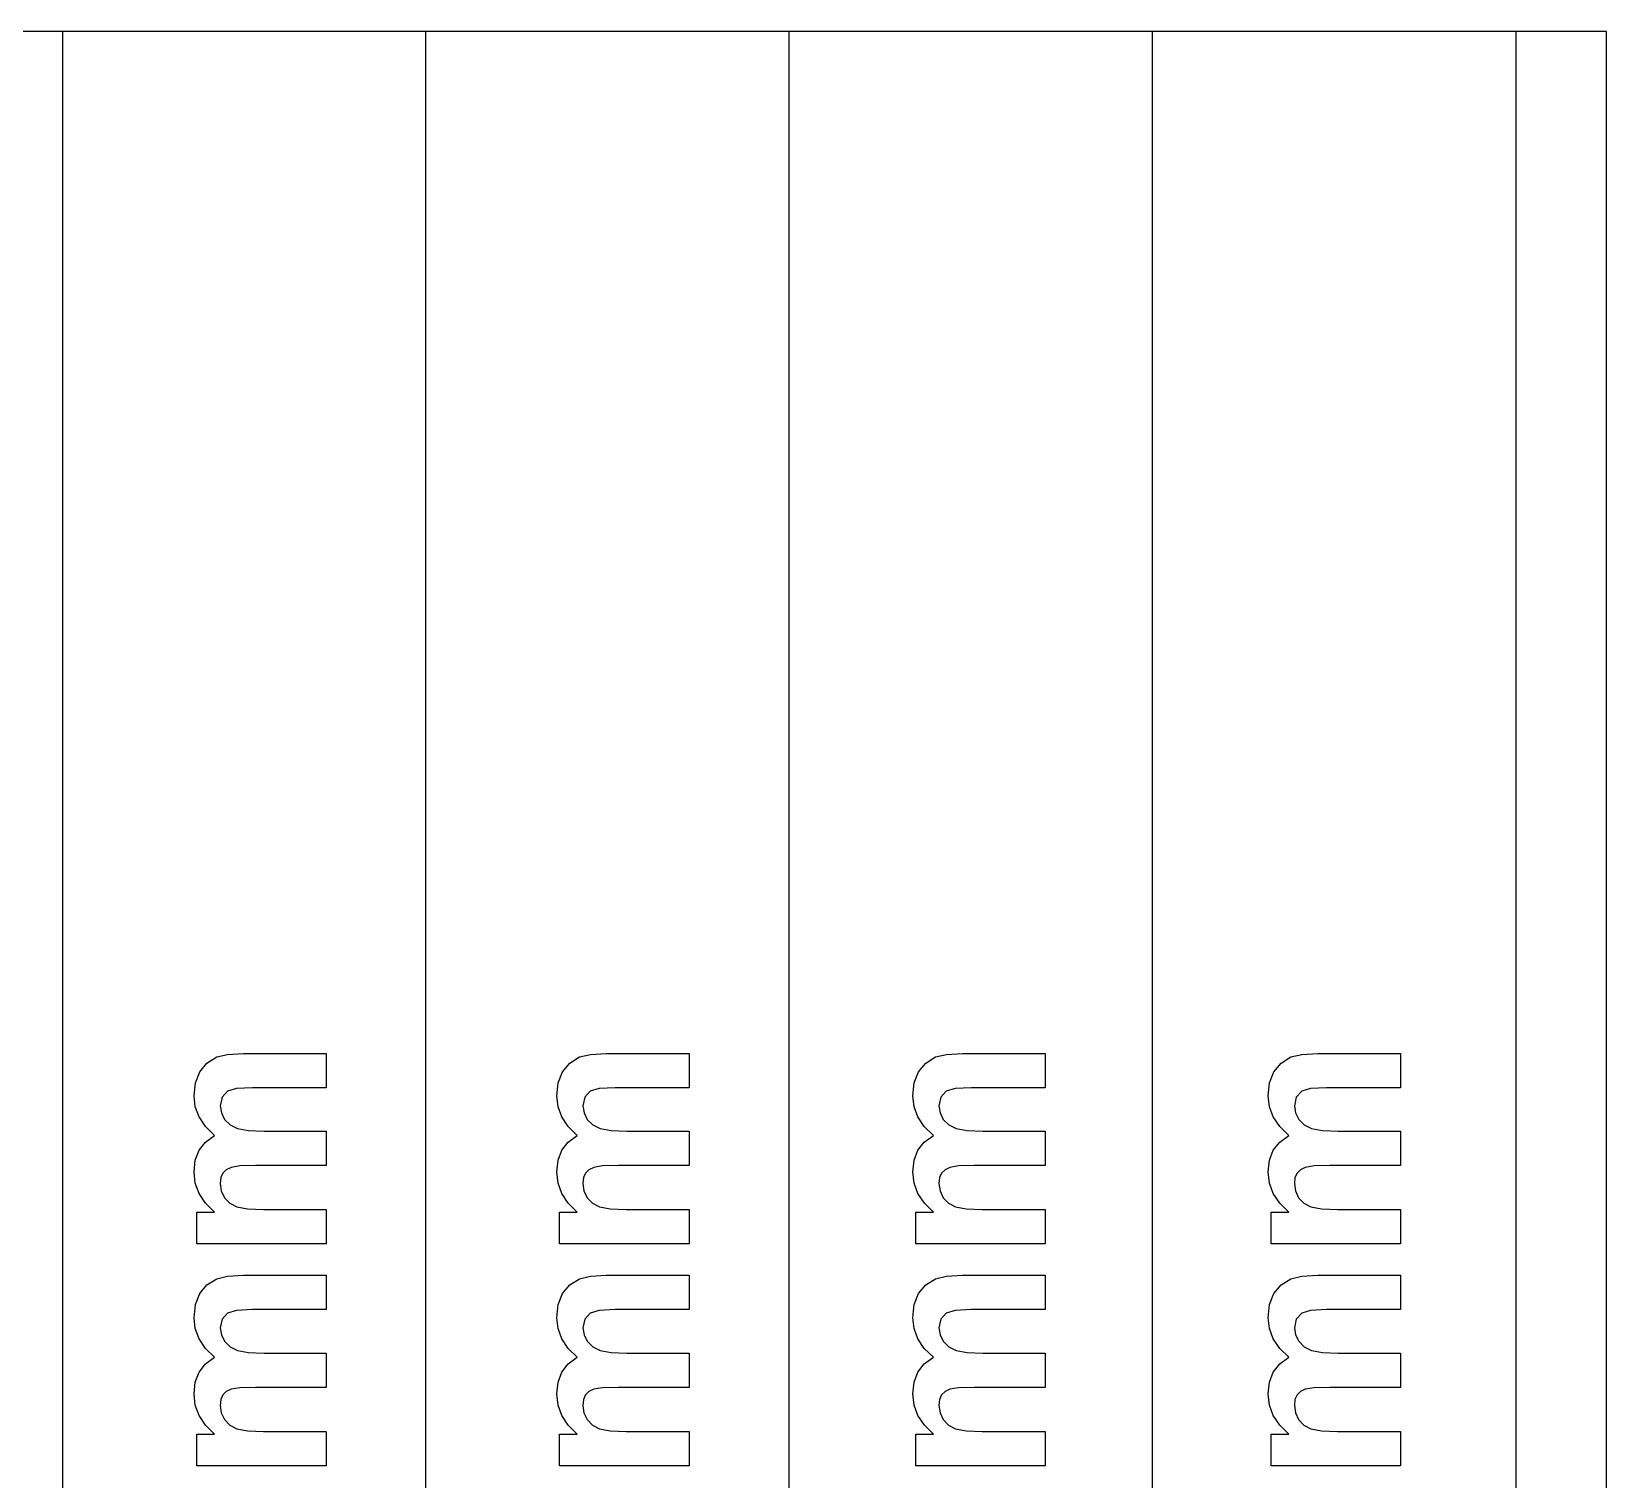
# Model space of a CAD drawing. Header units: metres. Extents: x 298 to 6408, y -126 to 1371.
# Drawn here: x 3421.5 to 3768.3, y 896.5 to 1215.3 of the extents above; entities that cross this region are included whole.
import ezdxf

# ---------------------------------------------------------------- set-up
doc = ezdxf.new("R2010")
doc.units = ezdxf.units.M

msp = doc.modelspace()

# ---------------------------------------------------------------- linework, layer by layer
at = {"layer": '80mm x +-1060mm'}
for p, q in [((3460.1, 988.14), (3462.27, 989.49)), ((3462.27, 989.49), (3464.65, 990.07)), ((3464.65, 990.07), (3468.17, 990.27)), ((3468.17, 990.27), (3486.38, 990.27)), ((3486.38, 990.27), (3486.38, 982.73)), ((3539.98, 988.14), (3542.15, 989.49)), ((3542.15, 989.49), (3544.53, 990.07)), ((3544.53, 990.07), (3548.05, 990.27)), ((3548.05, 990.27), (3566.26, 990.27)), ((3566.26, 990.27), (3566.26, 982.73)), ((3618.39, 988.14), (3620.56, 989.49)), ((3620.56, 989.49), (3622.94, 990.07)), ((3622.94, 990.07), (3626.46, 990.27)), ((3626.46, 990.27), (3644.67, 990.27)), ((3644.67, 990.27), (3644.67, 982.73)), ((3696.66, 988.14), (3698.83, 989.49)), ((3698.83, 989.49), (3701.21, 990.07)), ((3701.21, 990.07), (3704.73, 990.27)), ((3704.73, 990.27), (3722.94, 990.27)), ((3722.94, 990.27), (3722.94, 982.73)), ((3457.57, 983.83), (3458.52, 986.25)), ((3458.52, 986.25), (3460.1, 988.14)), ((3537.45, 983.83), (3538.4, 986.25)), ((3538.4, 986.25), (3539.98, 988.14)), ((3615.86, 983.83), (3616.81, 986.25)), ((3616.81, 986.25), (3618.39, 988.14)), ((3694.13, 983.83), (3695.08, 986.25)), ((3695.08, 986.25), (3696.66, 988.14)), ((3457.25, 980.93), (3457.57, 983.83)), ((3464.63, 981.95), (3463.42, 980.62)), ((3466.61, 982.54), (3464.63, 981.95)), ((3470.1, 982.73), (3466.61, 982.54)), ((3486.38, 982.73), (3470.1, 982.73)), ((3537.13, 980.93), (3537.45, 983.83)), ((3544.51, 981.95), (3543.3, 980.62)), ((3546.49, 982.54), (3544.51, 981.95)), ((3549.98, 982.73), (3546.49, 982.54)), ((3566.26, 982.73), (3549.98, 982.73)), ((3615.54, 980.93), (3615.86, 983.83)), ((3622.92, 981.95), (3621.71, 980.62)), ((3624.9, 982.54), (3622.92, 981.95)), ((3628.39, 982.73), (3624.9, 982.54)), ((3644.67, 982.73), (3628.39, 982.73)), ((3693.81, 980.93), (3694.13, 983.83)), ((3701.19, 981.95), (3699.98, 980.62)), ((3703.17, 982.54), (3701.19, 981.95)), ((3706.66, 982.73), (3703.17, 982.54)), ((3722.94, 982.73), (3706.66, 982.73)), ((3457.53, 978.54), (3457.25, 980.93)), ((3458.38, 976.29), (3457.53, 978.54)), ((3463.42, 980.62), (3463.02, 978.73)), ((3463.02, 978.73), (3463.26, 977.2)), ((3537.41, 978.54), (3537.13, 980.93)), ((3538.26, 976.29), (3537.41, 978.54)), ((3543.3, 980.62), (3542.9, 978.73)), ((3542.9, 978.73), (3543.14, 977.2)), ((3615.82, 978.54), (3615.54, 980.93)), ((3616.67, 976.29), (3615.82, 978.54)), ((3621.71, 980.62), (3621.31, 978.73)), ((3621.31, 978.73), (3621.55, 977.2)), ((3694.09, 978.54), (3693.81, 980.93)), ((3694.94, 976.29), (3694.09, 978.54)), ((3699.98, 980.62), (3699.58, 978.73)), ((3699.58, 978.73), (3699.82, 977.2)), ((3459.79, 974.19), (3458.38, 976.29)), ((3463.26, 977.2), (3463.98, 975.76)), ((3463.98, 975.76), (3465.17, 974.56)), ((3539.67, 974.19), (3538.26, 976.29)), ((3543.14, 977.2), (3543.86, 975.76)), ((3543.86, 975.76), (3545.05, 974.56)), ((3618.08, 974.19), (3616.67, 976.29)), ((3621.55, 977.2), (3622.27, 975.76)), ((3622.27, 975.76), (3623.46, 974.56)), ((3696.35, 974.19), (3694.94, 976.29)), ((3699.82, 977.2), (3700.54, 975.76)), ((3700.54, 975.76), (3701.73, 974.56)), ((3461.78, 972.24), (3459.79, 974.19)), ((3459.79, 970.77), (3461.78, 972.24)), ((3465.17, 974.56), (3466.81, 973.74)), ((3466.81, 973.74), (3469.22, 973.28)), ((3469.22, 973.28), (3472.7, 973.13)), ((3472.7, 973.13), (3486.38, 973.13)), ((3486.38, 973.13), (3486.38, 965.59)), ((3541.66, 972.24), (3539.67, 974.19)), ((3539.67, 970.77), (3541.66, 972.24)), ((3545.05, 974.56), (3546.69, 973.74)), ((3546.69, 973.74), (3549.1, 973.28)), ((3549.1, 973.28), (3552.58, 973.13)), ((3552.58, 973.13), (3566.26, 973.13)), ((3566.26, 973.13), (3566.26, 965.59)), ((3620.07, 972.24), (3618.08, 974.19)), ((3618.08, 970.77), (3620.07, 972.24)), ((3623.46, 974.56), (3625.1, 973.74)), ((3625.1, 973.74), (3627.51, 973.28)), ((3627.51, 973.28), (3630.99, 973.13)), ((3630.99, 973.13), (3644.67, 973.13)), ((3644.67, 973.13), (3644.67, 965.59)), ((3698.34, 972.24), (3696.35, 974.19)), ((3696.35, 970.77), (3698.34, 972.24)), ((3701.73, 974.56), (3703.37, 973.74)), ((3703.37, 973.74), (3705.78, 973.28)), ((3705.78, 973.28), (3709.26, 973.13)), ((3709.26, 973.13), (3722.94, 973.13)), ((3722.94, 973.13), (3722.94, 965.59)), ((3457.53, 966.75), (3458.38, 968.94)), ((3458.38, 968.94), (3459.79, 970.77)), ((3537.41, 966.75), (3538.26, 968.94)), ((3538.26, 968.94), (3539.67, 970.77)), ((3615.82, 966.75), (3616.67, 968.94)), ((3616.67, 968.94), (3618.08, 970.77)), ((3694.09, 966.75), (3694.94, 968.94)), ((3694.94, 968.94), (3696.35, 970.77)), ((3457.25, 964.19), (3457.53, 966.75)), ((3464.35, 964.67), (3463.61, 963.94)), ((3465.4, 965.19), (3464.35, 964.67)), ((3467.35, 965.49), (3465.4, 965.19)), ((3470.77, 965.59), (3467.35, 965.49)), ((3486.38, 965.59), (3470.77, 965.59)), ((3537.13, 964.19), (3537.41, 966.75)), ((3544.23, 964.67), (3543.49, 963.94)), ((3545.28, 965.19), (3544.23, 964.67)), ((3547.23, 965.49), (3545.28, 965.19)), ((3550.65, 965.59), (3547.23, 965.49)), ((3566.26, 965.59), (3550.65, 965.59)), ((3615.54, 964.19), (3615.82, 966.75)), ((3622.64, 964.67), (3621.9, 963.94)), ((3623.69, 965.19), (3622.64, 964.67)), ((3625.64, 965.49), (3623.69, 965.19)), ((3629.06, 965.59), (3625.64, 965.49)), ((3644.67, 965.59), (3629.06, 965.59)), ((3693.81, 964.19), (3694.09, 966.75)), ((3700.91, 964.67), (3700.17, 963.94)), ((3701.96, 965.19), (3700.91, 964.67)), ((3703.91, 965.49), (3701.96, 965.19)), ((3707.33, 965.59), (3703.91, 965.49)), ((3722.94, 965.59), (3707.33, 965.59)), ((3457.53, 961.71), (3457.25, 964.19)), ((3458.38, 959.4), (3457.53, 961.71)), ((3463.16, 962.94), (3463.02, 961.64)), ((3463.02, 961.64), (3463.25, 959.99)), ((3463.61, 963.94), (3463.16, 962.94)), ((3537.41, 961.71), (3537.13, 964.19)), ((3538.26, 959.4), (3537.41, 961.71)), ((3543.04, 962.94), (3542.9, 961.64)), ((3542.9, 961.64), (3543.13, 959.99)), ((3543.49, 963.94), (3543.04, 962.94)), ((3615.82, 961.71), (3615.54, 964.19)), ((3616.67, 959.4), (3615.82, 961.71)), ((3621.45, 962.94), (3621.31, 961.64)), ((3621.31, 961.64), (3621.54, 959.99)), ((3621.9, 963.94), (3621.45, 962.94)), ((3694.09, 961.71), (3693.81, 964.19)), ((3694.94, 959.4), (3694.09, 961.71)), ((3699.72, 962.94), (3699.58, 961.64)), ((3699.58, 961.64), (3699.81, 959.99)), ((3700.17, 963.94), (3699.72, 962.94)), ((3459.8, 957.27), (3458.38, 959.4)), ((3463.25, 959.99), (3463.96, 958.51)), ((3463.96, 958.51), (3465.1, 957.31)), ((3539.68, 957.27), (3538.26, 959.4)), ((3543.13, 959.99), (3543.84, 958.51)), ((3543.84, 958.51), (3544.98, 957.31)), ((3618.09, 957.27), (3616.67, 959.4)), ((3621.54, 959.99), (3622.25, 958.51)), ((3622.25, 958.51), (3623.39, 957.31)), ((3696.36, 957.27), (3694.94, 959.4)), ((3699.81, 959.99), (3700.52, 958.51)), ((3700.52, 958.51), (3701.66, 957.31)), ((3457.89, 948.36), (3457.89, 955.31)), ((3457.89, 955.31), (3461.78, 955.31)), ((3461.78, 955.31), (3459.8, 957.27)), ((3465.1, 957.31), (3466.67, 956.51)), ((3466.67, 956.51), (3469.02, 956.05)), ((3469.02, 956.05), (3472.54, 955.9)), ((3472.54, 955.9), (3486.38, 955.9)), ((3486.38, 955.9), (3486.38, 948.36)), ((3537.77, 948.36), (3537.77, 955.31)), ((3537.77, 955.31), (3541.66, 955.31)), ((3541.66, 955.31), (3539.68, 957.27)), ((3544.98, 957.31), (3546.55, 956.51)), ((3546.55, 956.51), (3548.9, 956.05)), ((3548.9, 956.05), (3552.42, 955.9)), ((3552.42, 955.9), (3566.26, 955.9)), ((3566.26, 955.9), (3566.26, 948.36)), ((3616.18, 948.36), (3616.18, 955.31)), ((3616.18, 955.31), (3620.07, 955.31)), ((3620.07, 955.31), (3618.09, 957.27)), ((3623.39, 957.31), (3624.96, 956.51)), ((3624.96, 956.51), (3627.31, 956.05)), ((3627.31, 956.05), (3630.83, 955.9)), ((3630.83, 955.9), (3644.67, 955.9)), ((3644.67, 955.9), (3644.67, 948.36)), ((3694.45, 948.36), (3694.45, 955.31)), ((3694.45, 955.31), (3698.34, 955.31)), ((3698.34, 955.31), (3696.36, 957.27)), ((3701.66, 957.31), (3703.23, 956.51)), ((3703.23, 956.51), (3705.58, 956.05)), ((3705.58, 956.05), (3709.1, 955.9)), ((3709.1, 955.9), (3722.94, 955.9)), ((3722.94, 955.9), (3722.94, 948.36)), ((3486.38, 948.36), (3457.89, 948.36)), ((3566.26, 948.36), (3537.77, 948.36)), ((3644.67, 948.36), (3616.18, 948.36)), ((3722.94, 948.36), (3694.45, 948.36)), ((3460.1, 939.29), (3462.27, 940.64)), ((3462.27, 940.64), (3464.65, 941.22)), ((3464.65, 941.22), (3468.17, 941.42)), ((3468.17, 941.42), (3486.38, 941.42)), ((3486.38, 941.42), (3486.38, 933.88)), ((3539.98, 939.29), (3542.15, 940.64)), ((3542.15, 940.64), (3544.53, 941.22)), ((3544.53, 941.22), (3548.05, 941.42)), ((3548.05, 941.42), (3566.26, 941.42)), ((3566.26, 941.42), (3566.26, 933.88)), ((3618.39, 939.29), (3620.56, 940.64)), ((3620.56, 940.64), (3622.94, 941.22)), ((3622.94, 941.22), (3626.46, 941.42)), ((3626.46, 941.42), (3644.67, 941.42)), ((3644.67, 941.42), (3644.67, 933.88)), ((3696.66, 939.29), (3698.83, 940.64)), ((3698.83, 940.64), (3701.21, 941.22)), ((3701.21, 941.22), (3704.73, 941.42)), ((3704.73, 941.42), (3722.94, 941.42)), ((3722.94, 941.42), (3722.94, 933.88)), ((3457.57, 934.98), (3458.52, 937.39)), ((3458.52, 937.39), (3460.1, 939.29)), ((3537.45, 934.98), (3538.4, 937.39)), ((3538.4, 937.39), (3539.98, 939.29)), ((3615.86, 934.98), (3616.81, 937.39)), ((3616.81, 937.39), (3618.39, 939.29)), ((3694.13, 934.98), (3695.08, 937.39)), ((3695.08, 937.39), (3696.66, 939.29)), ((3457.25, 932.08), (3457.57, 934.98)), ((3464.63, 933.1), (3463.42, 931.77)), ((3466.61, 933.68), (3464.63, 933.1)), ((3470.1, 933.88), (3466.61, 933.68)), ((3486.38, 933.88), (3470.1, 933.88)), ((3537.13, 932.08), (3537.45, 934.98)), ((3544.51, 933.1), (3543.3, 931.77)), ((3546.49, 933.68), (3544.51, 933.1)), ((3549.98, 933.88), (3546.49, 933.68)), ((3566.26, 933.88), (3549.98, 933.88)), ((3615.54, 932.08), (3615.86, 934.98)), ((3622.92, 933.1), (3621.71, 931.77)), ((3624.9, 933.68), (3622.92, 933.1)), ((3628.39, 933.88), (3624.9, 933.68)), ((3644.67, 933.88), (3628.39, 933.88)), ((3693.81, 932.08), (3694.13, 934.98)), ((3701.19, 933.1), (3699.98, 931.77)), ((3703.17, 933.68), (3701.19, 933.1)), ((3706.66, 933.88), (3703.17, 933.68)), ((3722.94, 933.88), (3706.66, 933.88)), ((3457.53, 929.69), (3457.25, 932.08)), ((3458.38, 927.44), (3457.53, 929.69)), ((3463.42, 931.77), (3463.02, 929.88)), ((3463.02, 929.88), (3463.26, 928.34)), ((3537.41, 929.69), (3537.13, 932.08)), ((3538.26, 927.44), (3537.41, 929.69)), ((3543.3, 931.77), (3542.9, 929.88)), ((3542.9, 929.88), (3543.14, 928.34)), ((3615.82, 929.69), (3615.54, 932.08)), ((3616.67, 927.44), (3615.82, 929.69)), ((3621.71, 931.77), (3621.31, 929.88)), ((3621.31, 929.88), (3621.55, 928.34)), ((3694.09, 929.69), (3693.81, 932.08)), ((3694.94, 927.44), (3694.09, 929.69)), ((3699.98, 931.77), (3699.58, 929.88)), ((3699.58, 929.88), (3699.82, 928.34)), ((3459.79, 925.34), (3458.38, 927.44)), ((3463.26, 928.34), (3463.98, 926.9)), ((3463.98, 926.9), (3465.17, 925.7)), ((3539.67, 925.34), (3538.26, 927.44)), ((3543.14, 928.34), (3543.86, 926.9)), ((3543.86, 926.9), (3545.05, 925.7)), ((3618.08, 925.34), (3616.67, 927.44)), ((3621.55, 928.34), (3622.27, 926.9)), ((3622.27, 926.9), (3623.46, 925.7)), ((3696.35, 925.34), (3694.94, 927.44)), ((3699.82, 928.34), (3700.54, 926.9)), ((3700.54, 926.9), (3701.73, 925.7)), ((3461.78, 923.39), (3459.79, 925.34)), ((3459.79, 921.92), (3461.78, 923.39)), ((3465.17, 925.7), (3466.81, 924.89)), ((3466.81, 924.89), (3469.22, 924.43)), ((3469.22, 924.43), (3472.7, 924.27)), ((3472.7, 924.27), (3486.38, 924.27)), ((3486.38, 924.27), (3486.38, 916.73)), ((3541.66, 923.39), (3539.67, 925.34)), ((3539.67, 921.92), (3541.66, 923.39)), ((3545.05, 925.7), (3546.69, 924.89)), ((3546.69, 924.89), (3549.1, 924.43)), ((3549.1, 924.43), (3552.58, 924.27)), ((3552.58, 924.27), (3566.26, 924.27)), ((3566.26, 924.27), (3566.26, 916.73)), ((3620.07, 923.39), (3618.08, 925.34)), ((3618.08, 921.92), (3620.07, 923.39)), ((3623.46, 925.7), (3625.1, 924.89)), ((3625.1, 924.89), (3627.51, 924.43)), ((3627.51, 924.43), (3630.99, 924.27)), ((3630.99, 924.27), (3644.67, 924.27)), ((3644.67, 924.27), (3644.67, 916.73)), ((3698.34, 923.39), (3696.35, 925.34)), ((3696.35, 921.92), (3698.34, 923.39)), ((3701.73, 925.7), (3703.37, 924.89)), ((3703.37, 924.89), (3705.78, 924.43)), ((3705.78, 924.43), (3709.26, 924.27)), ((3709.26, 924.27), (3722.94, 924.27)), ((3722.94, 924.27), (3722.94, 916.73)), ((3457.53, 917.9), (3458.38, 920.09)), ((3458.38, 920.09), (3459.79, 921.92)), ((3537.41, 917.9), (3538.26, 920.09)), ((3538.26, 920.09), (3539.67, 921.92)), ((3615.82, 917.9), (3616.67, 920.09)), ((3616.67, 920.09), (3618.08, 921.92)), ((3694.09, 917.9), (3694.94, 920.09)), ((3694.94, 920.09), (3696.35, 921.92)), ((3457.25, 915.34), (3457.53, 917.9)), ((3464.35, 915.82), (3463.61, 915.08)), ((3465.4, 916.33), (3464.35, 915.82)), ((3467.35, 916.63), (3465.4, 916.33)), ((3470.77, 916.73), (3467.35, 916.63)), ((3486.38, 916.73), (3470.77, 916.73)), ((3537.13, 915.34), (3537.41, 917.9)), ((3544.23, 915.82), (3543.49, 915.08)), ((3545.28, 916.33), (3544.23, 915.82)), ((3547.23, 916.63), (3545.28, 916.33)), ((3550.65, 916.73), (3547.23, 916.63)), ((3566.26, 916.73), (3550.65, 916.73)), ((3615.54, 915.34), (3615.82, 917.9)), ((3622.64, 915.82), (3621.9, 915.08)), ((3623.69, 916.33), (3622.64, 915.82)), ((3625.64, 916.63), (3623.69, 916.33)), ((3629.06, 916.73), (3625.64, 916.63)), ((3644.67, 916.73), (3629.06, 916.73)), ((3693.81, 915.34), (3694.09, 917.9)), ((3700.91, 915.82), (3700.17, 915.08)), ((3701.96, 916.33), (3700.91, 915.82)), ((3703.91, 916.63), (3701.96, 916.33)), ((3707.33, 916.73), (3703.91, 916.63)), ((3722.94, 916.73), (3707.33, 916.73)), ((3457.53, 912.85), (3457.25, 915.34)), ((3458.38, 910.54), (3457.53, 912.85)), ((3463.16, 914.09), (3463.02, 912.79)), ((3463.02, 912.79), (3463.25, 911.13)), ((3463.61, 915.08), (3463.16, 914.09)), ((3537.41, 912.85), (3537.13, 915.34)), ((3538.26, 910.54), (3537.41, 912.85)), ((3543.04, 914.09), (3542.9, 912.79)), ((3542.9, 912.79), (3543.13, 911.13)), ((3543.49, 915.08), (3543.04, 914.09)), ((3615.82, 912.85), (3615.54, 915.34)), ((3616.67, 910.54), (3615.82, 912.85)), ((3621.45, 914.09), (3621.31, 912.79)), ((3621.31, 912.79), (3621.54, 911.13)), ((3621.9, 915.08), (3621.45, 914.09)), ((3694.09, 912.85), (3693.81, 915.34)), ((3694.94, 910.54), (3694.09, 912.85)), ((3699.72, 914.09), (3699.58, 912.79)), ((3699.58, 912.79), (3699.81, 911.13)), ((3700.17, 915.08), (3699.72, 914.09)), ((3459.8, 908.41), (3458.38, 910.54)), ((3463.25, 911.13), (3463.96, 909.65)), ((3463.96, 909.65), (3465.1, 908.46)), ((3539.68, 908.41), (3538.26, 910.54)), ((3543.13, 911.13), (3543.84, 909.65)), ((3543.84, 909.65), (3544.98, 908.46)), ((3618.09, 908.41), (3616.67, 910.54)), ((3621.54, 911.13), (3622.25, 909.65)), ((3622.25, 909.65), (3623.39, 908.46)), ((3696.36, 908.41), (3694.94, 910.54)), ((3699.81, 911.13), (3700.52, 909.65)), ((3700.52, 909.65), (3701.66, 908.46)), ((3457.89, 899.51), (3457.89, 906.46)), ((3457.89, 906.46), (3461.78, 906.46)), ((3461.78, 906.46), (3459.8, 908.41)), ((3465.1, 908.46), (3466.67, 907.65)), ((3466.67, 907.65), (3469.02, 907.2)), ((3469.02, 907.2), (3472.54, 907.05)), ((3472.54, 907.05), (3486.38, 907.05)), ((3486.38, 907.05), (3486.38, 899.51)), ((3537.77, 899.51), (3537.77, 906.46)), ((3537.77, 906.46), (3541.66, 906.46)), ((3541.66, 906.46), (3539.68, 908.41)), ((3544.98, 908.46), (3546.55, 907.65)), ((3546.55, 907.65), (3548.9, 907.2)), ((3548.9, 907.2), (3552.42, 907.05)), ((3552.42, 907.05), (3566.26, 907.05)), ((3566.26, 907.05), (3566.26, 899.51)), ((3616.18, 899.51), (3616.18, 906.46)), ((3616.18, 906.46), (3620.07, 906.46)), ((3620.07, 906.46), (3618.09, 908.41)), ((3623.39, 908.46), (3624.96, 907.65)), ((3624.96, 907.65), (3627.31, 907.2)), ((3627.31, 907.2), (3630.83, 907.05)), ((3630.83, 907.05), (3644.67, 907.05)), ((3644.67, 907.05), (3644.67, 899.51)), ((3694.45, 899.51), (3694.45, 906.46)), ((3694.45, 906.46), (3698.34, 906.46)), ((3698.34, 906.46), (3696.36, 908.41)), ((3701.66, 908.46), (3703.23, 907.65)), ((3703.23, 907.65), (3705.58, 907.2)), ((3705.58, 907.2), (3709.1, 907.05)), ((3709.1, 907.05), (3722.94, 907.05)), ((3722.94, 907.05), (3722.94, 899.51)), ((3486.38, 899.51), (3457.89, 899.51)), ((3566.26, 899.51), (3537.77, 899.51)), ((3644.67, 899.51), (3616.18, 899.51)), ((3722.94, 899.51), (3694.45, 899.51))]:
    msp.add_line(p, q, dxfattribs=at)
at = {"layer": 'Layer0'}
for p, q in [((3428.32, 1215.27), (1978.32, 1215.27)), ((3428.32, 155.27), (3428.32, 1215.27)), ((3508.32, 1215.27), (3428.32, 1215.27)), ((3508.32, 155.27), (3508.32, 1215.27)), ((3588.32, 1215.27), (3508.32, 1215.27)), ((3588.32, 155.27), (3588.32, 1215.27)), ((3668.32, 1215.27), (3588.32, 1215.27)), ((3748.32, 1215.27), (3668.32, 1215.27)), ((3668.32, 155.27), (3668.32, 1215.27)), ((3768.32, 1215.27), (3748.32, 1215.27)), ((3748.32, 1215.27), (3748.32, 155.27)), ((3768.32, 155.27), (3768.32, 1215.27))]:
    msp.add_line(p, q, dxfattribs=at)

doc.saveas('drawing.dxf')
